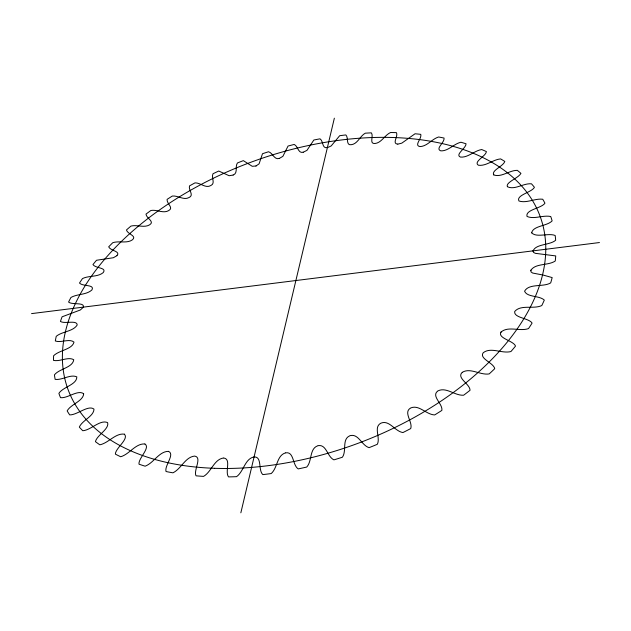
<?xml version="1.0" encoding="UTF-8"?>
<svg xmlns="http://www.w3.org/2000/svg" width="631" height="631" viewBox="0 0 631 631"><rect width="100%" height="100%" fill="white"/><g stroke="black" fill="none" stroke-linecap="round" stroke-linejoin="round"><path stroke-width="0.95" d="M533.053 250.807L533.518 252.408L535.372 253.331L555.73 255.926A261.352 156.488 -20.1 0 1 555.256 260.989C548.347 265.809 535.277 263.017 530.813 270.423M533.045 251.13C535.459 243.732 550.153 245.309 555.659 240.237A261.352 156.488 -20.1 0 0 555.17 235.481C548.363 232.689 535.94 238.139 531.578 232.618M530.876 270.131L530.979 271.858L532.643 273.042L543.054 275.037L552.164 277.577A261.352 156.488 -20.1 0 1 550.689 282.877C543.378 287.42 528.904 283.122 524.558 291.246C527.327 297.501 539.284 295.332 544.316 300.088A261.352 156.488 -20.1 0 1 541.8 305.538C533.676 309.474 520.772 304.229 514.683 311.517C513.658 318 528.944 317.985 532.099 323.072A261.352 156.488 -20.1 0 1 528.533 328.577C519.834 331.756 508.042 325.62 500.888 332.214M240.845 512.814L334.351 118.186M83.631 393.712C77.763 389.414 67.556 398.634 60.505 397.656A261.352 156.488 -20.1 0 1 58.888 393.381C62.784 386.961 77.037 384.713 76.808 376.857C70.356 373.938 62.248 380.359 55.149 379.365A261.352 156.488 -20.1 0 1 54.424 374.885C59.093 368.749 72.81 367.707 73.74 359.709C68.116 356.389 59.945 361.934 53.485 360.364A261.352 156.488 -20.1 0 1 53.611 355.766C59.062 350.166 72.226 349.527 73.993 342.112C69.426 338.232 61.026 343.13 55.315 340.961A261.352 156.488 -20.1 0 1 56.246 336.307C62.264 331.33 73.141 331.622 77.219 324.949C76.99 319.633 64.63 324.239 60.426 321.447A261.352 156.488 -20.1 0 1 62.098 316.801L80.287 310.01L83.284 307.305M83.3 307.258C84.988 301.87 71.973 305.167 68.574 302.06A261.352 156.488 -20.1 0 1 70.932 297.485C77.384 293.738 86.447 295.071 91.952 289.897C95.005 284.195 82.574 286.679 79.498 283.035A261.352 156.488 -20.1 0 1 82.487 278.571C88.955 275.361 97.631 277.325 103.247 272.584C107.104 267.363 95.533 268.538 92.962 264.563A261.352 156.488 -20.1 0 1 96.511 260.264L113.359 257.732L116.948 255.689M501.156 331.859C496.912 338.295 513.65 340.63 515.519 346.096A261.352 156.488 -20.1 0 1 510.936 351.538C502.024 353.936 490.95 346.719 483.251 352.721C478.755 358.613 493.671 362.825 494.743 368.662A261.352 156.488 -20.1 0 1 489.199 373.923C480.301 375.421 470.41 367.352 462.294 372.306M116.98 255.65C120.931 251.154 110.386 250.878 108.69 246.824A261.352 156.488 -20.1 0 1 112.752 242.714C119.046 240.529 126.823 243.811 132.423 239.812C137.211 235.797 127.572 234.29 126.452 229.96A261.352 156.488 -20.1 0 1 130.956 226.087C137.037 224.455 144.057 228.185 149.618 224.825C155.021 221.505 146.337 218.389 145.99 214.106A261.352 156.488 -20.1 0 1 150.888 210.494C156.772 209.311 163.279 213.83 168.706 210.58C174.03 207.765 166.647 203.789 167.081 199.38A261.352 156.488 -20.1 0 1 172.31 196.052C177.926 195.358 183.66 200.477 188.961 197.574C194.427 195.224 188.29 190.254 189.497 185.893A261.352 156.488 -20.1 0 1 195.011 182.864C200.461 182.667 205.627 188.732 210.888 185.498C215.747 183.305 210.999 177.737 213.01 173.73A261.352 156.488 -20.1 0 1 218.76 171.033L229.148 175.726L233.115 175.063M462.184 372.4C456.237 377.977 469.969 383.877 470.056 390.274A261.352 156.488 -20.1 0 1 463.627 395.219C454.912 395.834 446.267 386.732 437.985 390.881M437.535 391.188C431.194 396.347 442.962 403.856 441.866 410.402A261.352 156.488 -20.1 0 1 434.688 414.93C426.28 414.677 419.102 404.376 410.765 407.942M410.276 408.218C403.296 412.666 412.966 422.029 410.734 428.559A261.352 156.488 -20.1 0 1 402.949 432.55C394.927 431.423 389.382 419.615 380.943 423.156C373.205 427.037 380.706 437.788 377.322 444.295A261.352 156.488 -20.1 0 1 369.103 447.647C361.76 445.596 358.542 433.379 350.252 435.65M233.17 175.039C238.234 173.209 234.811 166.679 237.414 162.979A261.352 156.488 -20.1 0 1 243.345 160.629L252.25 166.308L256.052 165.985M255.941 166.024L259.089 163.839L262.504 153.719A261.352 156.488 -20.1 0 1 268.554 151.748C272.813 152.923 274.311 160.235 279.32 158.397M349.708 435.847C341.718 439.286 346.869 450.976 342.396 457.223A261.352 156.488 -20.1 0 1 333.925 459.857C327.3 456.907 326.487 444.05 318.19 445.675M279.383 158.381L282.877 156.354L288.051 146.045A261.352 156.488 -20.1 0 1 294.188 144.452C298.045 146.1 298.108 153.751 303.188 152.229M317.716 445.802C309.269 448.736 312.25 461.111 306.745 467.043A261.352 156.488 -20.1 0 1 298.226 468.904C292.421 465.268 294.141 451.402 285.764 452.837M303.243 152.213L306.966 150.367L313.852 140.011A261.352 156.488 -20.1 0 1 320.02 138.828C323.451 140.942 321.944 148.782 327.142 147.646M285.527 452.877C276.717 455.385 277.608 467.997 271.196 473.558A261.352 156.488 -20.1 0 1 262.827 474.607C257.976 470.245 262.354 456.734 254.238 456.923M327.67 147.567L331.18 145.935L339.691 135.704A261.352 156.488 -20.1 0 1 345.827 134.931C348.777 137.558 345.646 145.611 351.207 144.712C357.706 143.994 359.915 136.059 365.325 133.18A261.352 156.488 -20.1 0 1 371.383 132.849C373.852 136.154 368.883 143.971 374.917 143.521C381.574 142.835 384.681 135.137 390.534 132.518A261.352 156.488 -20.1 0 1 396.449 132.636C398.374 136.422 391.685 143.742 397.743 144.12M31.55 313.615L599.45 242.549M253.851 456.954C244.757 458.989 243.732 471.57 236.562 476.665A261.352 156.488 -20.1 0 1 228.525 476.902C224.652 471.862 231.553 459.171 223.808 458.011M223.445 458.011C214.019 459.36 211.432 471.885 203.584 476.381A261.352 156.488 -20.1 0 1 196.036 475.821C193.196 470.497 202.59 457.294 194.624 456.079C185.198 457.033 181.2 468.936 172.926 472.824A261.352 156.488 -20.1 0 1 166.016 471.515C164.297 465.686 175.237 454.233 168.532 451.37M397.853 144.128L401.789 143.15L415.048 133.764A261.352 156.488 -20.1 0 1 420.767 134.356C422.084 138.489 413.676 145.564 419.986 146.581C427.163 146.368 431.904 139.009 438.616 136.99A261.352 156.488 -20.1 0 1 444.058 138.055C444.729 142.63 434.94 148.766 440.809 150.864C448.278 151.227 453.807 143.836 460.938 142.235A261.352 156.488 -20.1 0 1 466.041 143.789C466.135 148.293 454.746 154.563 460.385 157.072C468.021 157.86 474.267 150.699 481.705 149.539A261.352 156.488 -20.1 0 1 486.398 151.582C486.028 156.165 473.084 161.741 478.33 165.212C486.036 166.418 492.937 159.588 500.62 158.909A261.352 156.488 -20.1 0 1 504.816 161.449C503.262 166.395 490.973 170.417 493.789 174.913M168.414 451.339C158.933 451.457 153.751 463.004 145.138 466.191A261.352 156.488 -20.1 0 1 138.986 464.179C138.189 458.327 150.714 447.813 144.949 443.995M144.846 443.956C135.555 443.333 129.402 454.312 120.663 456.749A261.352 156.488 -20.1 0 1 115.355 454.115C115.497 448.018 129.245 439.034 124.386 434.183M124.339 434.16C115.426 432.945 108.5 443.096 99.816 444.816A261.352 156.488 -20.1 0 1 95.407 441.637C97.024 434.988 109.534 429.088 107.617 422.604C99.982 419.307 91.045 430.129 82.803 430.744A261.352 156.488 -20.1 0 1 79.317 427.116C82.211 420.27 93.782 416.468 93.995 409.117C88.206 404.613 77.266 415.103 69.694 414.898A261.352 156.488 -20.1 0 1 67.154 410.907C70.68 404.297 83.158 401.206 83.686 393.831M493.86 174.968C501.495 177.642 509.43 170.22 517.325 170.346A261.352 156.488 -20.1 0 1 520.938 173.375C518.422 178.202 505.612 182.17 507.332 186.626M507.458 186.752C514.786 190.302 523.572 182.982 531.476 183.81A261.352 156.488 -20.1 0 1 534.433 187.312C531.949 192.321 515.795 195.082 518.95 200.989C526.42 203.553 534.867 198.252 542.731 199.238A261.352 156.488 -20.1 0 1 544.947 203.198C541.461 208.427 525.213 209.555 527.003 216.441C534.165 219.596 543.031 214.863 550.737 216.52A261.352 156.488 -20.1 0 1 552.133 220.889C547.101 226.245 532.99 225.63 531.633 232.918M214.611 468.305A251.414 150.391 -20.1 0 0 543.252 226.766A251.414 150.391 -20.1 0 0 154.358 213.68A251.414 150.391 -20.1 0 0 214.611 468.305"/></g></svg>
